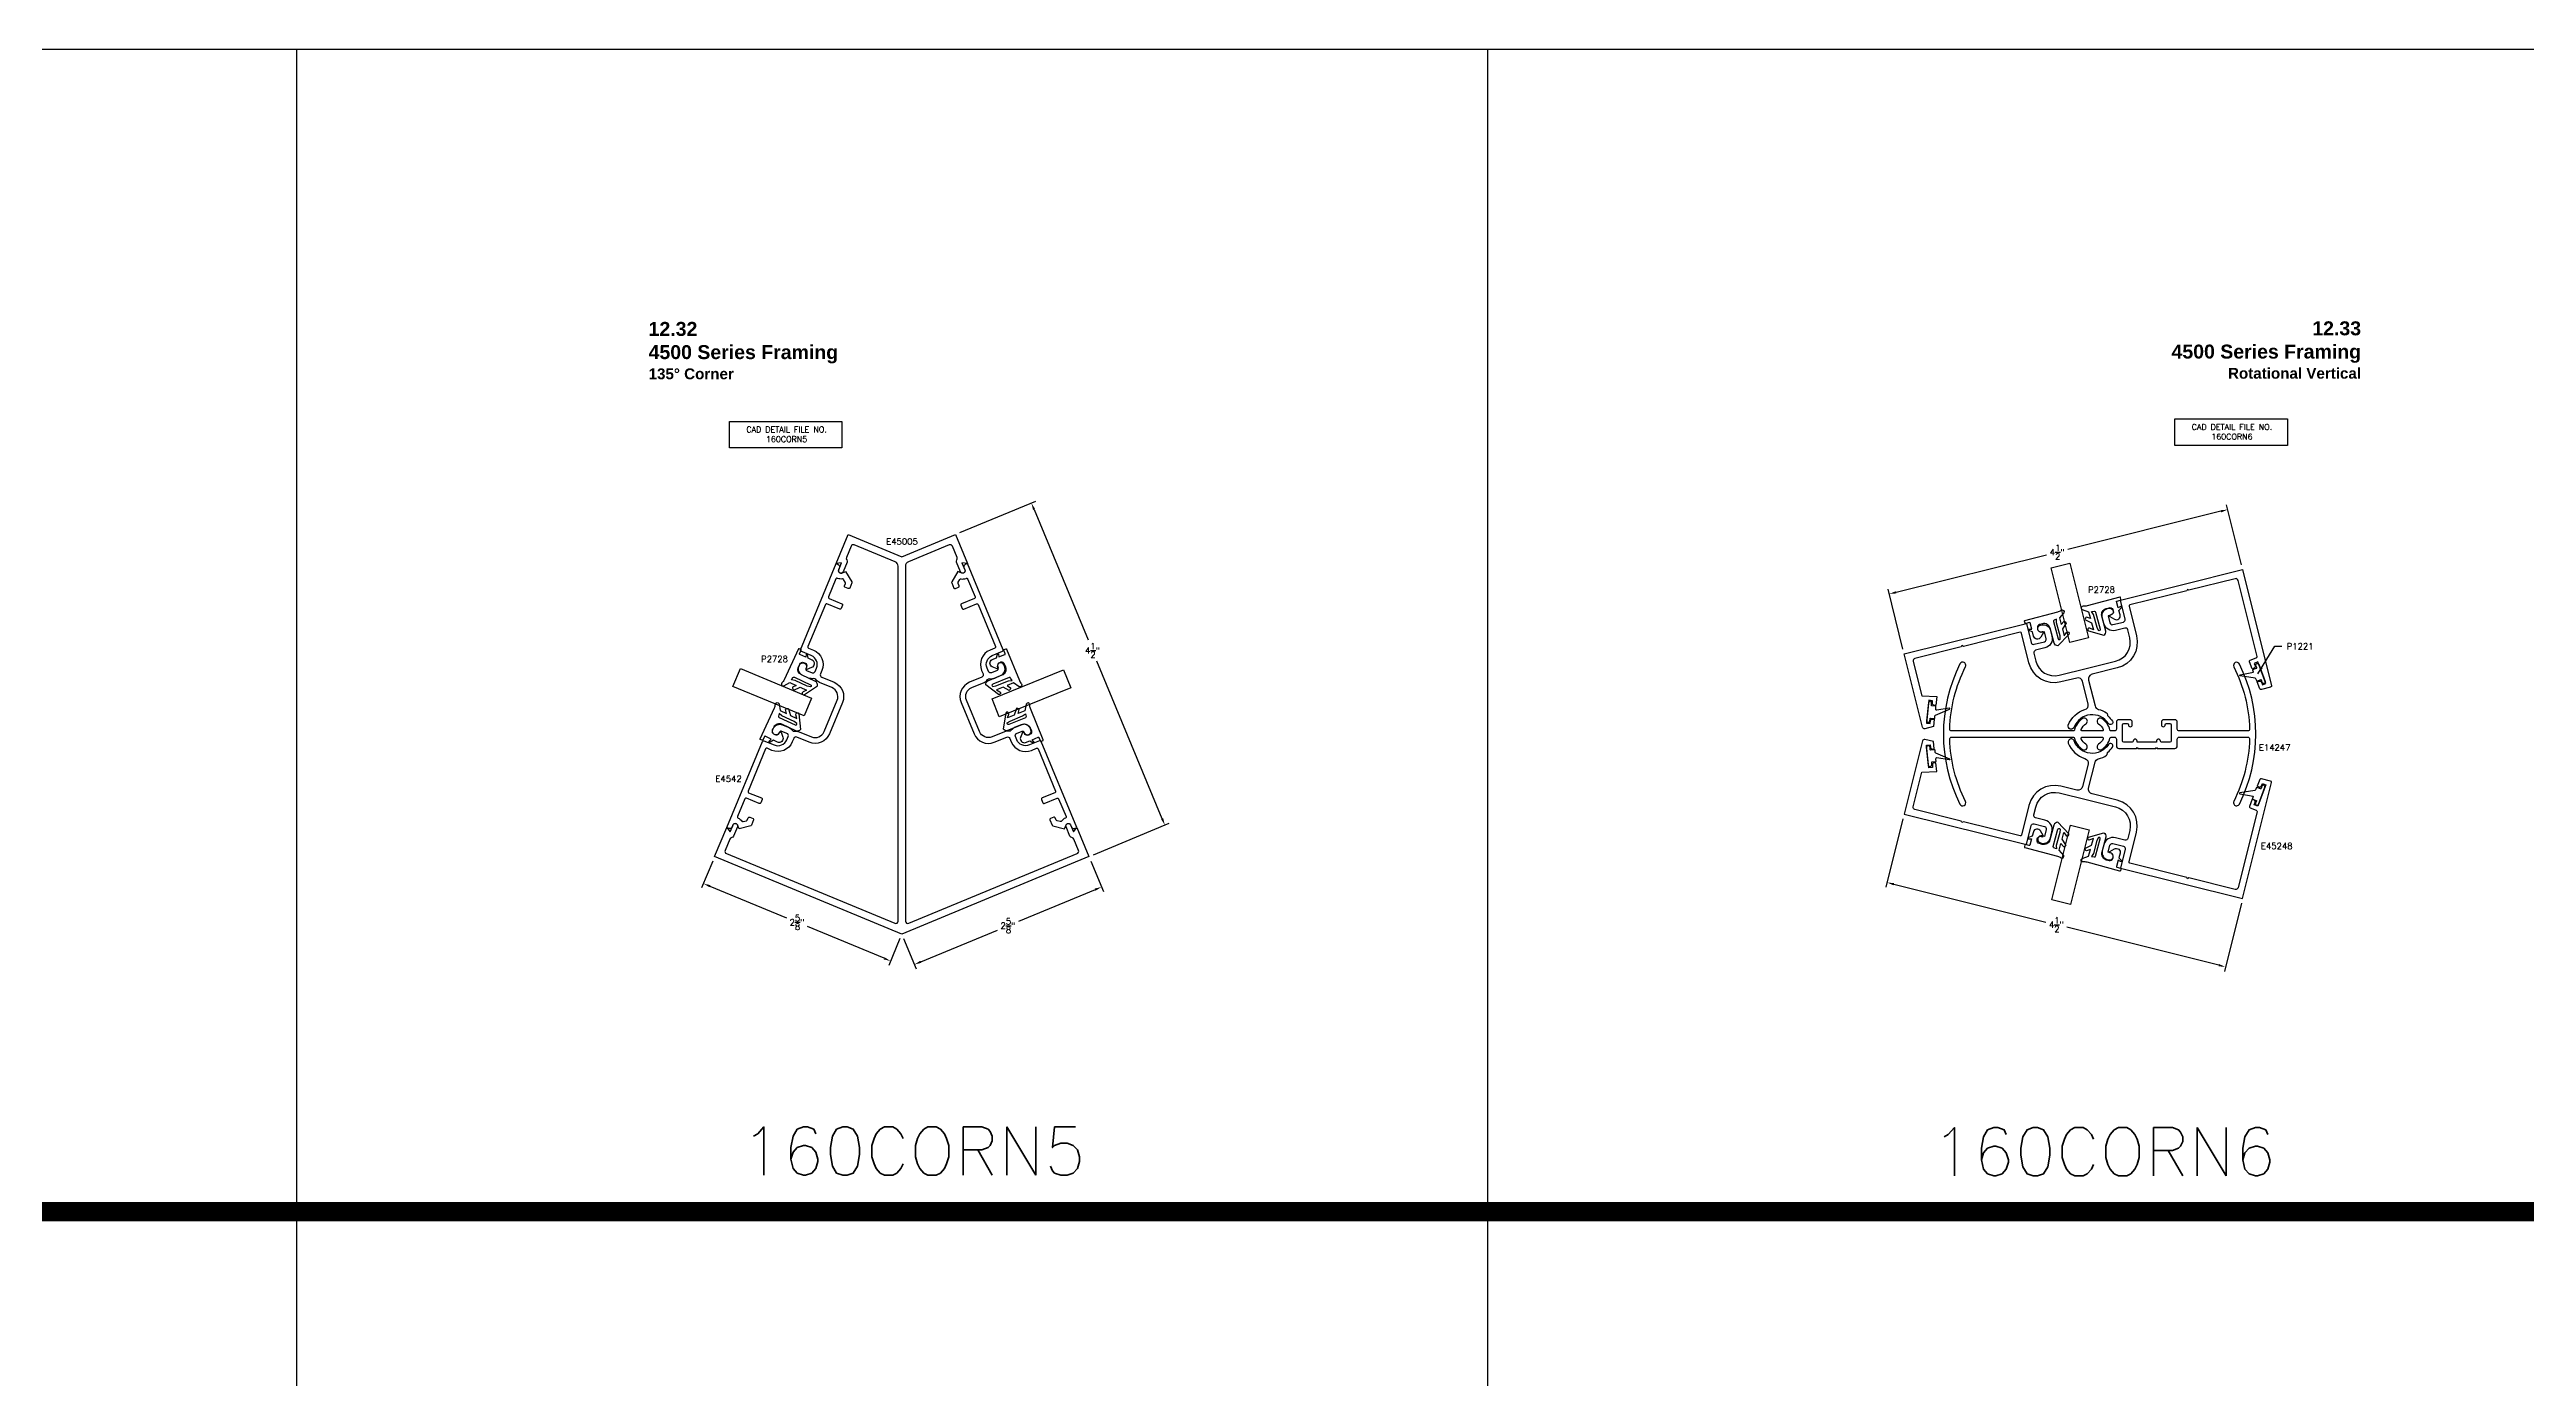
# Model space of a CAD drawing. Extents: x 0 to 139, y 0 to 75.
# Drawn here: x 40.49 to 72.46, y 57.72 to 74.88 of the extents above; entities that cross this region are included whole.
import ezdxf

# ---------------------------------------------------------------- set-up
doc = ezdxf.new("R2010")
doc.units = 0
doc.header["$MEASUREMENT"] = 0
doc.header["$PDMODE"] = 3
doc.layers.get('DEFPOINTS').update_dxf_attribs({"linetype": 'CONTINUOUS'})
for name, color, linetype in [('R-ANNO-DIMS', 3, 'CONTINUOUS'), ('R-ANNO-TEXT', 6, 'CONTINUOUS'), ('R-DET1', 4, 'CONTINUOUS'), ('R-DET2', 2, 'CONTINUOUS'), ('R-OTLN', 1, 'CONTINUOUS'), ('TITLE', 7, 'CONTINUOUS')]:
    doc.layers.add(name, color=color, linetype=linetype)
doc.styles.get("Standard").update_dxf_attribs({"font": 'simplex'})
doc.dimstyles.new('1X', dxfattribs={"dimscale": 0, "dimtxt": 0.08, "dimasz": 0.09, "dimexe": 0.0625, "dimexo": 0.0625, "dimgap": 0.045, "dimtad": 0, "dimtih": 1, "dimtoh": 1, "dimdec": 4, "dimzin": 4, "dimtxsty": 'STANDARD', "dimcen": 0, "dimazin": 3, "dimtfac": 1, "dimtdec": 4, "dimtofl": 0, "dimtmove": 0, "dimatfit": 3, "dimtolj": 1, "dimtzin": 4})

# ---------------------------------------------------------------- blocks, each defined once
blk = doc.blocks.new('*D3')
at = {"layer": 'DEFPOINTS', "color": 0}
for p in [(53.164, 69.025), (52.184, 68.619), (53.906, 64.461)]:
    blk.add_point(p, dxfattribs=at)
at = {"layer": 'R-ANNO-DIMS', "color": 0}
for p, q in [((52.242, 68.643), (53.221, 69.048)), ((53.198, 68.941), (53.895, 67.26)), ((54.851, 64.95), (54.009, 66.983)), ((53.964, 64.485), (54.943, 64.891))]:
    blk.add_line(p, q, dxfattribs=at)
for points in [[(53.212, 68.947), (53.184, 68.936), (53.164, 69.025)], [(54.865, 64.956), (54.837, 64.945), (54.886, 64.867)]]:
    blk.add_solid(points, dxfattribs=at)
at = {"layer": 'R-ANNO-DIMS', "color": 0, "insert": (53.952, 67.122), "char_height": 0.08, "attachment_point": 5}
blk.add_mtext('\\A1;4{\\H1.000000x;\\S1/2;}"', dxfattribs=at)
blk = doc.blocks.new('*D2')
at = {"layer": 'DEFPOINTS', "color": 0}
for p in [(53.906, 64.461), (51.491, 63.461), (51.654, 63.068)]:
    blk.add_point(p, dxfattribs=at)
at = {"layer": 'R-ANNO-DIMS', "color": 0}
for p, q in [((53.93, 64.404), (54.093, 64.011)), ((53.985, 64.034), (52.998, 63.625)), ((51.515, 63.403), (51.678, 63.011)), ((51.737, 63.103), (52.725, 63.512))]:
    blk.add_line(p, q, dxfattribs=at)
for points in [[(53.98, 64.048), (53.991, 64.02), (54.069, 64.069)], [(51.731, 63.117), (51.742, 63.089), (51.654, 63.068)]]:
    blk.add_solid(points, dxfattribs=at)
at = {"layer": 'R-ANNO-DIMS', "color": 0, "insert": (52.861, 63.569), "char_height": 0.08, "attachment_point": 5}
blk.add_mtext('\\A1;2{\\H1.000000x;\\S5/8;}"', dxfattribs=at)
blk = doc.blocks.new('*D4')
at = {"layer": 'DEFPOINTS', "color": 0}
for p in [(49.076, 64.461), (48.932, 64.113), (51.491, 63.461)]:
    blk.add_point(p, dxfattribs=at)
at = {"layer": 'R-ANNO-DIMS', "color": 0}
for p, q in [((49.052, 64.404), (48.908, 64.056)), ((49.015, 64.079), (50.003, 63.67)), ((51.264, 63.148), (50.276, 63.557)), ((51.467, 63.403), (51.323, 63.055))]:
    blk.add_line(p, q, dxfattribs=at)
for points in [[(49.021, 64.093), (49.009, 64.065), (48.932, 64.113)], [(51.27, 63.161), (51.258, 63.134), (51.347, 63.113)]]:
    blk.add_solid(points, dxfattribs=at)
at = {"layer": 'R-ANNO-DIMS', "color": 0, "insert": (50.139, 63.613), "char_height": 0.08, "attachment_point": 5}
blk.add_mtext('\\A1;2{\\H1.000000x;\\S5/8;}"', dxfattribs=at)
blk = doc.blocks.new('*D5')
at = {"layer": 'DEFPOINTS', "color": 0}
for p in [(68.6, 68.94), (68.793, 68.165), (64.426, 67.076)]:
    blk.add_point(p, dxfattribs=at)
at = {"layer": 'R-ANNO-DIMS', "color": 0}
for p, q in [((68.512, 68.918), (66.537, 68.425)), ((68.778, 68.226), (68.585, 69)), ((64.321, 67.873), (66.265, 68.357)), ((64.411, 67.137), (64.218, 67.912))]:
    blk.add_line(p, q, dxfattribs=at)
for points in [[(68.509, 68.932), (68.516, 68.903), (68.6, 68.94)], [(64.317, 67.887), (64.324, 67.858), (64.233, 67.851)]]:
    blk.add_solid(points, dxfattribs=at)
at = {"layer": 'R-ANNO-DIMS', "color": 0, "insert": (66.401, 68.391), "char_height": 0.08, "attachment_point": 5}
blk.add_mtext('\\A1;4{\\H1.000000x;\\S1/2;}"', dxfattribs=at)
blk = doc.blocks.new('*D6')
at = {"layer": 'DEFPOINTS', "color": 0}
for p in [(64.426, 65.009), (68.793, 63.92), (68.573, 63.038)]:
    blk.add_point(p, dxfattribs=at)
at = {"layer": 'R-ANNO-DIMS', "color": 0}
for p, q in [((64.411, 64.948), (64.191, 64.066)), ((64.294, 64.105), (66.253, 63.616)), ((68.778, 63.86), (68.558, 62.977)), ((68.485, 63.059), (66.526, 63.548))]:
    blk.add_line(p, q, dxfattribs=at)
for points in [[(64.297, 64.119), (64.29, 64.09), (64.206, 64.126)], [(68.489, 63.074), (68.482, 63.045), (68.573, 63.038)]]:
    blk.add_solid(points, dxfattribs=at)
at = {"layer": 'R-ANNO-DIMS', "color": 0, "insert": (66.39, 63.582), "char_height": 0.08, "attachment_point": 5}
blk.add_mtext('\\A1;4{\\H1.000000x;\\S1/2;}"', dxfattribs=at)
blk = doc.blocks.new('P2728_GASKET')
at = {"layer": 'R-DET2'}
blk.add_lwpolyline([(86.461, 33.362), (86.567, 33.537, 0.301952), (86.52, 33.577), (86.32, 33.577, -0.414214), (86.24, 33.657), (86.24, 33.695, -0.388879), (86.276, 33.735), (86.292, 33.736, -0.440011), (86.336, 33.696), (86.336, 33.682, 0.668179), (86.353, 33.675), (86.401, 33.724, 0.668179), (86.366, 33.809), (86.307, 33.809), (86.279, 33.849, 0.836323), (86.264, 33.842), (86.273, 33.809), (86.189, 33.809, -0.414214), (86.183, 33.815), (86.183, 33.865, 0.414214), (86.177, 33.871), (86.149, 33.871, 0.414214), (86.143, 33.865), (86.143, 33.427, -0.083245), (86.135, 33.378), (86.135, 33.378)], format="xyb", dxfattribs=at)
for points in [[(86.174, 33.352), (86.223, 33.426), (86.314, 33.426), (86.283, 33.384)], [(86.313, 33.359), (86.371, 33.426), (86.462, 33.426), (86.431, 33.388)]]:
    blk.add_lwpolyline(points, dxfattribs=at)
blk.add_lwpolyline([(86.235, 33.499, -0.372312), (86.249, 33.512), (86.48, 33.512, -0.668179), (86.49, 33.486), (86.448, 33.478), (86.274, 33.478), (86.23, 33.465)], format="xyb", close=True, dxfattribs=at)
at = {"layer": 'R-DET2', "ltscale": 0.1}
for centre, radius, start, end in [((86.157, 33.369), 0.0237, 157.7655, 314.5007), ((86.313, 33.388), 0.0297, 188.4603, 270), ((86.446, 33.375), 0.0199, 139.7022, 319.7022)]:
    blk.add_arc(centre, radius, start, end, dxfattribs=at)

msp = doc.modelspace()

# ---------------------------------------------------------------- linework, layer by layer
at = {"layer": 'R-ANNO-TEXT'}
for points in [[(49.26807, 70.07756), (50.71955, 70.07756), (50.71955, 69.7355), (49.26807, 69.7355)], [(67.91929, 70.10993), (69.37077, 70.10993), (69.37077, 69.76787), (67.91929, 69.76787)]]:
    msp.add_lwpolyline(points, close=True, dxfattribs=at)
at = {"layer": 'R-DET1'}
for points in [[(49.51505, 65.28604), (49.68042, 65.21754, -0.41421356), (49.68854, 65.19794), (49.67132, 65.15637, -0.41421356), (49.65172, 65.14825), (49.48635, 65.21675, 0.41421356), (49.46675, 65.20863), (49.37106, 64.97763, 0.42149533), (49.37953, 64.95789, -0.15272988), (49.42909, 64.91855, 0.31517925), (49.44517, 64.91243), (49.48692, 64.92297, 0.23702968), (49.49711, 64.93177), (49.51019, 64.96334, -0.41421356), (49.52978, 64.97146), (49.57136, 64.95424, -0.41421356), (49.57948, 64.93464), (49.55198, 64.86826, -0.23703242), (49.5418, 64.85946), (49.39057, 64.8213), (49.37004, 64.87085, 0.66817877), (49.31276, 64.87085), (49.30052, 64.84128, -0.41421375), (49.26001, 64.82451), (49.23137, 64.83637), (49.69212, 65.94872, -0.41421356), (49.71172, 65.95684), (49.84476, 65.90173, 0.41421356), (50.00808, 65.96938), (50.0253, 66.01096, 0.41421356), (50.00853, 66.05146), (49.93554, 66.08169, 0.41421356), (49.91594, 66.07357), (49.91039, 66.06018, -1), (49.82447, 66.09577), (49.83079, 66.11101, -0.41421356), (49.9523, 66.16134), (50.02621, 66.13073, -0.13191612), (50.07762, 66.09124, 0.2782092), (50.10742, 66.07952, -0.14111415), (50.16571, 66.07294), (50.32554, 66.00674, 0.41421356), (50.48886, 66.07439), (50.65648, 66.47905, 0.41421356), (50.58883, 66.64237), (50.429, 66.70857, -0.14111415), (50.38313, 66.74515, 0.2782092), (50.35377, 66.75793, -0.13191612), (50.28949, 66.76636), (50.21558, 66.79697, -0.41421356), (50.16525, 66.91848), (50.17157, 66.93373, -1), (50.25749, 66.89814), (50.25194, 66.88474, 0.41421356), (50.26006, 66.86514), (50.33304, 66.83491, 0.41421356), (50.37355, 66.85169), (50.39077, 66.89326, 0.41421356), (50.32312, 67.05658), (50.19008, 67.11169, -0.41421356), (50.18196, 67.13129), (50.64271, 68.24364), (50.67135, 68.23178, -0.41421375), (50.68813, 68.19127), (50.67588, 68.16171, 0.66817877), (50.71639, 68.12121), (50.76593, 68.14173), (50.84589, 68.00781, -0.23703242), (50.84686, 67.99438), (50.81937, 67.92801, -0.41421356), (50.79977, 67.91989), (50.7582, 67.93711, -0.41421356), (50.75008, 67.95671), (50.76316, 67.98828, 0.23702968), (50.76218, 68.00171), (50.7401, 68.03868, 0.31517925), (50.72441, 68.04573, -0.15272988), (50.66154, 68.05295, 0.42149533), (50.6416, 68.04498), (50.54592, 67.81398, 0.41421356), (50.55403, 67.79438), (50.71941, 67.72588, -0.41421356), (50.72753, 67.70628), (50.71031, 67.6647, -0.41421356), (50.69071, 67.65659), (50.52533, 67.72509, 0.41421356), (50.50574, 67.71697), (50.27995, 67.17188, 0.41421356), (50.28807, 67.15228), (50.35182, 67.12588, -0.41421356), (50.46006, 66.86456), (50.44092, 66.81837, 0.41421356), (50.4577, 66.77787), (50.61753, 66.71166, -0.41421356), (50.72577, 66.45035), (50.55815, 66.04569, -0.41421356), (50.29684, 65.93745), (50.13701, 66.00365, 0.41421356), (50.09651, 65.98688), (50.07737, 65.94068, -0.41421356), (49.81606, 65.83244), (49.75231, 65.85885, 0.41421356), (49.73271, 65.85073), (49.50693, 65.30564, 0.41421356)], [(53.46693, 65.28604), (53.30155, 65.21754, 0.41421356), (53.29344, 65.19794), (53.31066, 65.15637, 0.41421356), (53.33025, 65.14825), (53.49563, 65.21675, -0.41421356), (53.51523, 65.20863), (53.61091, 64.97763, -0.42149533), (53.60245, 64.95789, 0.15272988), (53.55289, 64.91855, -0.31517925), (53.53681, 64.91243), (53.49506, 64.92297, -0.23702968), (53.48487, 64.93177), (53.47179, 64.96334, 0.41421356), (53.45219, 64.97146), (53.41062, 64.95424, 0.41421356), (53.4025, 64.93464), (53.42999, 64.86826, 0.23703242), (53.44018, 64.85946), (53.59141, 64.8213), (53.61193, 64.87085, -0.66817877), (53.66921, 64.87085), (53.68146, 64.84128, 0.41421375), (53.72196, 64.82451), (53.7506, 64.83637), (53.28985, 65.94872, 0.41421356), (53.27026, 65.95684), (53.13722, 65.90173, -0.41421356), (52.9739, 65.96938), (52.95668, 66.01096, -0.41421356), (52.97345, 66.05146), (53.04644, 66.08169, -0.41421356), (53.06604, 66.07357), (53.07159, 66.06018, 1), (53.15751, 66.09577), (53.15119, 66.11101, 0.41421356), (53.02968, 66.16134), (52.95577, 66.13073, 0.13191612), (52.90436, 66.09124, -0.2782092), (52.87456, 66.07952, 0.14111415), (52.81627, 66.07294), (52.65644, 66.00674, -0.41421356), (52.49312, 66.07439), (52.3255, 66.47905, -0.41421356), (52.39315, 66.64237), (52.55298, 66.70857, 0.14111415), (52.59885, 66.74515, -0.2782092), (52.62821, 66.75793, 0.13191612), (52.69248, 66.76636), (52.7664, 66.79697, 0.41421356), (52.81673, 66.91848), (52.81041, 66.93373, 1), (52.72449, 66.89814), (52.73004, 66.88474, -0.41421356), (52.72192, 66.86514), (52.64894, 66.83491, -0.41421356), (52.60843, 66.85169), (52.59121, 66.89326, -0.41421356), (52.65886, 67.05658), (52.7919, 67.11169, 0.41421356), (52.80002, 67.13129), (52.33927, 68.24364), (52.31063, 68.23178, 0.41421375), (52.29385, 68.19127), (52.3061, 68.16171, -0.66817877), (52.26559, 68.12121), (52.21605, 68.14173), (52.13609, 68.00781, 0.23703242), (52.13511, 67.99438), (52.16261, 67.92801, 0.41421356), (52.1822, 67.91989), (52.22378, 67.93711, 0.41421356), (52.2319, 67.95671), (52.21882, 67.98828, -0.23702968), (52.2198, 68.00171), (52.24187, 68.03868, -0.31517925), (52.25757, 68.04573, 0.15272988), (52.32044, 68.05295, -0.42149533), (52.34038, 68.04498), (52.43606, 67.81398, -0.41421356), (52.42794, 67.79438), (52.26257, 67.72588, 0.41421356), (52.25445, 67.70628), (52.27167, 67.6647, 0.41421356), (52.29127, 67.65659), (52.45664, 67.72509, -0.41421356), (52.47624, 67.71697), (52.70203, 67.17188, -0.41421356), (52.69391, 67.15228), (52.63016, 67.12588, 0.41421356), (52.52192, 66.86456), (52.54105, 66.81837, -0.41421356), (52.52428, 66.77787), (52.36445, 66.71166, 0.41421356), (52.25621, 66.45035), (52.42382, 66.04569, 0.41421356), (52.68514, 65.93745), (52.84497, 66.00365, -0.41421356), (52.88547, 65.98688), (52.9046, 65.94068, 0.41421356), (53.16592, 65.83244), (53.22967, 65.85885, -0.41421356), (53.24926, 65.85073), (53.47505, 65.30564, -0.41421356)]]:
    msp.add_lwpolyline(points, format="xyb", close=True, dxfattribs=at)
at = {"layer": 'R-DET1', "color": 4}
msp.add_lwpolyline([(67.91923, 65.8577, 0.41421356), (67.95023, 65.8887), (67.95023, 65.9767), (67.95023, 65.9777, -0.41421356), (67.97523, 66.0027), (68.85856, 66.0027, -0.42420343), (68.88354, 65.97685, -0.10735693), (68.68043, 65.1743, 1), (68.75205, 65.13866, 0.23497415), (68.75241, 66.94684, 1), (68.68078, 66.91123, -0.10736377), (68.88357, 66.10854, -0.42407688), (68.85858, 66.0827), (67.97523, 66.0827, -0.41421356), (67.95023, 66.1077), (67.95023, 66.1977, 0.41421356), (67.92023, 66.2277), (67.77573, 66.2277, 0.41421356), (67.74473, 66.1967), (67.74473, 66.1627, 0.41421356), (67.76973, 66.1377, 0.41421356), (67.79473, 66.1627, -0.41421356), (67.80973, 66.1777), (67.85523, 66.1777, -0.41421356), (67.87023, 66.1627), (67.87023, 65.9527, -0.41421356), (67.85523, 65.9377), (67.74723, 65.9377, -0.41421356), (67.73223, 65.9527, 0.41421356), (67.70723, 65.9777, 0.41421356), (67.68223, 65.9527), (67.68223, 65.9377), (67.43223, 65.9377), (67.43223, 65.9527, 0.41421356), (67.40723, 65.9777, 0.41421356), (67.38223, 65.9527, -0.41421356), (67.36723, 65.9377), (67.25923, 65.9377, -0.41421356), (67.24423, 65.9527), (67.24423, 66.1627, -0.41421356), (67.25923, 66.1777), (67.30473, 66.1777, -0.41421356), (67.31973, 66.1627, 0.41421356), (67.34473, 66.1377, 0.41421356), (67.36973, 66.1627), (67.36973, 66.1967, 0.41421356), (67.33873, 66.2277), (67.19523, 66.2277, 0.41421356), (67.16423, 66.1967), (67.16423, 66.1077, -0.41421356), (67.13923, 66.0827), (67.09609, 66.0827, -0.35052745), (67.08146, 66.0944, 0.20098427), (66.97631, 66.24203, 1), (66.93414, 66.17404, -0.15381663), (66.99472, 66.10362, -0.53850471), (66.98093, 66.0827), (66.72441, 66.0827, -0.53850471), (66.71063, 66.10362, -0.15398293), (66.77129, 66.17409, 1), (66.72916, 66.24211, 0.20115329), (66.62389, 66.0944, -0.35052745), (66.60925, 66.0827), (65.03829, 66.0827, -0.42407688), (65.0133, 66.10854, -0.10761187), (65.21695, 66.91294, 1), (65.14535, 66.94862, 0.23549189), (65.14571, 65.13688, 1), (65.2173, 65.17259, -0.10760508), (65.01333, 65.97685, -0.42420343), (65.03832, 66.0027), (66.60925, 66.0027, -0.35052745), (66.62389, 65.99101, 0.20115329), (66.72916, 65.8433, 1), (66.77129, 65.91131, -0.15398293), (66.71063, 65.98179, -0.53850471), (66.72441, 66.0027), (66.98093, 66.0027, -0.53850471), (66.99472, 65.98179, -0.15381663), (66.93414, 65.91137, 1), (66.97631, 65.84338, 0.20098427), (67.08146, 65.99101, -0.35052745), (67.09609, 66.0027), (67.13923, 66.0027, -0.41421356), (67.16423, 65.9777), (67.16423, 65.8887, 0.41421356), (67.19523, 65.8577), (67.42223, 65.8577), (67.43223, 65.8677), (67.44223, 65.8577), (67.67223, 65.8577), (67.68223, 65.8677), (67.69223, 65.8577)], format="xyb", close=True, dxfattribs=at)
at = {"layer": 'R-DET2'}
for points in [[(66.56349, 67.22551), (66.32303, 68.18997), (66.5656, 68.25045), (66.80607, 67.28599), (66.56349, 67.22551)], [(49.4087, 66.8882), (50.32702, 66.50781), (50.23135, 66.27684), (49.31303, 66.65723), (49.4087, 66.8882)], [(52.6558, 66.49737), (53.57741, 66.86972), (53.67106, 66.63793), (52.74945, 66.26557), (52.6558, 66.49737)], [(66.81417, 64.80515), (66.5737, 63.84069), (66.33113, 63.90117), (66.57159, 64.86563), (66.81417, 64.80515)]]:
    msp.add_lwpolyline(points, close=True, dxfattribs=at)
for points in [[(69.04776, 66.70859), (69.0362, 66.7395, 0.41421356), (69.02977, 66.74244), (68.98293, 66.72493, -0.41421356), (68.9765, 66.72786), (68.96588, 66.75626, 0.2716058), (68.95567, 66.76456), (68.76043, 66.7945, -0.80451746), (68.76283, 66.80647), (68.93459, 66.83996), (68.92397, 66.86836, -0.41421356), (68.9269, 66.87479), (68.97373, 66.8923, 0.41421356), (68.97667, 66.89874), (68.96511, 66.92965, -0.41421356), (68.97684, 66.95539, -0.41421356), (69.00258, 66.94366), (69.08522, 66.7226, -0.41421356), (69.0735, 66.69687, -0.41421356)], [(64.75621, 66.21044), (64.75966, 66.24326, -0.41421356), (64.76515, 66.24771), (64.81488, 66.24248, 0.41421356), (64.82037, 66.24693), (64.82354, 66.27709, -0.2716058), (64.83135, 66.28767), (65.01287, 66.36555, 0.80451746), (65.00755, 66.37654), (64.8478, 66.35175, -0.49216725), (64.83288, 66.36596), (64.83605, 66.39611, 0.41421356), (64.8316, 66.40161), (64.78188, 66.40683, -0.41421356), (64.77743, 66.41233), (64.78088, 66.44515, 0.41421356), (64.76308, 66.46713, 0.41421356), (64.74109, 66.44933), (64.71643, 66.21462, 0.41421356), (64.73423, 66.19264, 0.41421356)], [(64.75561, 65.87611), (64.75906, 65.84329, 0.41421356), (64.76455, 65.83884), (64.81428, 65.84406, -0.41421356), (64.81977, 65.83961), (64.82294, 65.80946, 0.2716058), (64.83074, 65.79887), (65.01227, 65.721, -0.80451746), (65.00695, 65.71001), (64.8472, 65.73479, 0.49216725), (64.83228, 65.72059), (64.83545, 65.69043, -0.41421356), (64.831, 65.68494), (64.78127, 65.67971, 0.41421356), (64.77682, 65.67422), (64.78027, 65.6414, -0.41421356), (64.76247, 65.61942, -0.41421356), (64.74049, 65.63722), (64.71582, 65.87192, -0.41421356), (64.73362, 65.89391, -0.41421356)], [(69.04309, 65.37041), (69.03153, 65.3395, -0.41421356), (69.0251, 65.33657), (68.97826, 65.35408, 0.41421356), (68.97183, 65.35115), (68.96121, 65.32275, -0.2716058), (68.951, 65.31445), (68.75576, 65.28451, 0.80451746), (68.75816, 65.27254), (68.92992, 65.23905), (68.9193, 65.21065, 0.41421356), (68.92223, 65.20421), (68.96906, 65.1867, -0.41421356), (68.972, 65.18027), (68.96044, 65.14936, 0.41421356), (68.97217, 65.12362, 0.41421356), (68.99791, 65.13535), (69.08055, 65.3564, 0.41421356), (69.06883, 65.38214, 0.41421356)]]:
    msp.add_lwpolyline(points, format="xyb", close=True, dxfattribs=at)
at = {"layer": 'R-OTLN'}
msp.add_lwpolyline([(50.67719, 68.16225), (50.71483, 68.25313), (50.64271, 68.24364), (50.79808, 68.61873), (51.49099, 68.33172), (52.1839, 68.61873), (52.33927, 68.24364), (52.26714, 68.25313), (52.30479, 68.16225, -0.41421356), (52.28801, 68.12175, -0.41421356), (52.24751, 68.13852), (52.19738, 68.25955, -0.26794919), (52.20142, 68.29029, 0.26794919), (52.20547, 68.32102), (52.14489, 68.46728, 0.41421356), (52.10439, 68.48405), (51.57626, 68.2653, 0.30334668), (51.53799, 68.20802), (51.53799, 63.62856, 0.53451114), (51.58085, 63.59992), (53.75452, 64.50029, 0.41421356), (53.77129, 64.54079), (53.71071, 64.68704, 0.26794919), (53.68612, 64.70592, -0.26794919), (53.66152, 64.72479), (53.61139, 64.84582, -0.41421356), (53.62817, 64.88632, -0.41421356), (53.66867, 64.86954), (53.70632, 64.77866), (53.7506, 64.83637), (53.90597, 64.46128), (51.49099, 63.46096), (49.076, 64.46128), (49.23137, 64.83637), (49.27566, 64.77866), (49.3133, 64.86954, -0.41421356), (49.35381, 64.88632, -0.41421356), (49.37058, 64.84582), (49.32045, 64.72479, -0.26794919), (49.29586, 64.70592, 0.26794919), (49.27127, 64.68704), (49.21068, 64.54079, 0.41421356), (49.22746, 64.50029), (51.40113, 63.59992, 0.53451114), (51.44399, 63.62856), (51.44399, 68.20802, 0.30334668), (51.40572, 68.2653), (50.87759, 68.48405, 0.41421356), (50.83709, 68.46728), (50.77651, 68.32102, 0.26794919), (50.78055, 68.29029, -0.26794919), (50.7846, 68.25955), (50.73447, 68.13852, -0.41421356), (50.69396, 68.12175, -0.41421356)], format="xyb", close=True, dxfattribs=at)
at = {"layer": 'R-OTLN', "color": 1}
for points in [[(68.94242, 66.95507), (68.95461, 66.92332, -0.41421356), (68.94138, 66.89361), (68.91898, 66.88501), (68.88385, 66.9765, -0.41421356), (68.89248, 66.99588), (68.97054, 67.02584, 0.37886611), (68.97972, 67.04348), (68.73474, 68.02593, 0.41421356), (68.69716, 68.04851), (68.10139, 67.89997), (68.08321, 67.91089), (68.07228, 67.89271), (67.33971, 67.71006, 0.41421356), (67.32879, 67.69187), (67.42434, 67.30861, -0.41421356), (67.1767, 66.89645), (66.85174, 66.81543, 0.41422146), (66.80658, 66.74027), (66.88968, 66.40701, 0.27558579), (66.93445, 66.36195, -0.08681355), (67.03798, 66.31522, -0.18436024), (67.0441, 66.30645), (67.04894, 66.28705, 0.15445616), (67.05525, 66.27676, -0.07152767), (67.11299, 66.2102, -1), (67.06254, 66.17774, 0.61583252), (66.61929, 66.13107, -1), (66.54447, 66.1594, -0.23378276), (66.75836, 66.35848, 0.40084807), (66.80078, 66.43288), (66.72895, 66.72092, 0.4142044), (66.6538, 66.76608), (66.44898, 66.71501, -0.41421356), (66.03682, 66.96266), (65.94126, 67.34593, 0.41421356), (65.92308, 67.35685), (65.19051, 67.1742), (65.17232, 67.18513), (65.1614, 67.16694), (64.56564, 67.0184, 0.41421356), (64.54306, 66.98082), (64.654, 66.53593), (64.84618, 66.52586), (64.83423, 66.41208), (64.81036, 66.41459, -0.41421356), (64.78989, 66.43986), (64.79344, 66.47368), (64.74371, 66.4789), (64.71289, 66.18552), (64.76261, 66.18029), (64.76627, 66.2151, -0.41421356), (64.79155, 66.23557), (64.81542, 66.23306), (64.80568, 66.1404), (64.69266, 66.11222, -0.41421356), (64.66236, 66.13042), (64.42646, 67.07646), (66.00319, 67.46958), (66.0644, 67.22408, 0.41421356), (66.10198, 67.2015), (66.23682, 67.23512, 0.41421356), (66.2594, 67.27269), (66.23666, 67.3639), (66.20803, 67.35677, -1), (66.18553, 67.447), (66.20154, 67.45099, -0.41421356), (66.31428, 67.38326), (66.33363, 67.30563, -0.41421356), (66.24259, 67.15411), (66.1213, 67.12386, 0.41421356), (66.09872, 67.08629), (66.12415, 66.98443, 0.41421356), (66.4272, 66.80234), (66.79106, 66.89306), (67.15492, 66.98378, 0.41421356), (67.33702, 67.28683), (67.31165, 67.3887, 0.41421356), (67.27407, 67.41128), (67.15279, 67.38104, -0.41421356), (67.00126, 67.47209), (66.9819, 67.54971, -0.41421356), (67.04964, 67.66245), (67.06565, 67.66644, -1), (67.08815, 67.5762), (67.05953, 67.56907), (67.08227, 67.47786, 0.41421356), (67.11985, 67.45528), (67.25469, 67.4889, 0.41421356), (67.27727, 67.52648), (67.21606, 67.77198), (68.79279, 68.16511), (69.16636, 66.66698, -0.41421356), (69.15543, 66.6488), (69.03527, 66.61883, -0.37886611), (69.01764, 66.62801), (68.98349, 66.71696), (69.00589, 66.72557, -0.41421356), (69.03561, 66.71234), (69.04815, 66.67966), (69.09483, 66.69758), (68.9891, 66.97299)], [(67.33971, 64.37535, -0.41421356), (67.32879, 64.39353), (67.42434, 64.7768, 0.41421356), (67.1767, 65.18896), (66.85174, 65.26998, -0.41422146), (66.80658, 65.34514), (66.88968, 65.6784, -0.27558579), (66.93445, 65.72346, 0.08681355), (67.03798, 65.77019, 0.18436024), (67.0441, 65.77896), (67.04894, 65.79836, -0.15445616), (67.05525, 65.80865, 0.07152767), (67.11299, 65.87521, 1), (67.06254, 65.90767, -0.61583252), (66.61929, 65.95434, 1), (66.54447, 65.92601, 0.23378276), (66.75836, 65.72693, -0.40084807), (66.80078, 65.65252), (66.72895, 65.36449, -0.4142044), (66.6538, 65.31933), (66.44898, 65.3704, 0.41421356), (66.03682, 65.12275), (65.94126, 64.73948, -0.41421356), (65.92308, 64.72856), (65.19051, 64.91121), (65.17232, 64.90028), (65.1614, 64.91847), (64.56564, 65.06701, -0.41421356), (64.54306, 65.10458), (64.654, 65.54948), (64.84618, 65.55955), (64.83423, 65.67333), (64.81036, 65.67082, 0.41421356), (64.78989, 65.64554), (64.79344, 65.61173), (64.74371, 65.6065), (64.71289, 65.89989), (64.76261, 65.90511), (64.76627, 65.87031, 0.41421356), (64.79155, 65.84984), (64.81542, 65.85234), (64.80568, 65.94501), (64.69266, 65.97319, 0.41421356), (64.66236, 65.95498), (64.42646, 65.00895), (66.00319, 64.61583), (66.0644, 64.86133, -0.41421356), (66.10198, 64.88391), (66.23682, 64.85029, -0.41421356), (66.2594, 64.81271), (66.23666, 64.72151), (66.20803, 64.72864, 1), (66.18553, 64.6384), (66.20154, 64.63441, 0.41421356), (66.31428, 64.70215), (66.33363, 64.77978, 0.41421356), (66.24259, 64.9313), (66.1213, 64.96154, -0.41421356), (66.09872, 64.99912), (66.12415, 65.10098, -0.41421356), (66.4272, 65.28307), (66.79106, 65.19235), (67.15492, 65.10163, -0.41421356), (67.33702, 64.79857), (67.31165, 64.6967, -0.41421356), (67.27407, 64.67412), (67.15279, 64.70436, 0.41421356), (67.00126, 64.61332), (66.9819, 64.53569, 0.41421356), (67.04964, 64.42296), (67.06565, 64.41897, 1), (67.08815, 64.5092), (67.05953, 64.51634), (67.08227, 64.60755, -0.41421356), (67.11985, 64.63013), (67.25469, 64.59651, -0.41421356), (67.27727, 64.55893), (67.21606, 64.31343), (68.79279, 63.9203), (69.16636, 65.41843, 0.41421356), (69.15543, 65.43661), (69.03527, 65.46658, 0.37886611), (69.01764, 65.4574), (68.98349, 65.36844), (69.00589, 65.35984, 0.41421356), (69.03561, 65.37307), (69.04815, 65.40574), (69.09483, 65.38782), (68.9891, 65.11242), (68.94242, 65.13034), (68.95461, 65.16208, 0.41421356), (68.94138, 65.1918), (68.91898, 65.2004), (68.88385, 65.10891, 0.41421356), (68.89248, 65.08953), (68.97054, 65.05956, -0.37886611), (68.97972, 65.04193), (68.73474, 64.05948, -0.41421356), (68.69716, 64.0369), (68.10139, 64.18544), (68.08321, 64.17452), (68.07228, 64.1927)]]:
    msp.add_lwpolyline(points, format="xyb", close=True, dxfattribs=at)
at = {"layer": 'TITLE'}
for p, q in [((133.908, 74.87895), (5.25, 74.87895)), ((43.67851, 74.87895), (43.67851, 14.87895)), ((59.04927, 74.87895), (59.04927, 14.87895))]:
    msp.add_line(p, q, dxfattribs=at)
at = {"layer": 'TITLE', "const_width": 0.25}
msp.add_lwpolyline([(0.25, 59.87895), (138.908, 59.87895)], dxfattribs=at)

# ---------------------------------------------------------------- block references
at = {"layer": 'R-DET2'}
for p, rotation in [((12.20302, 142.25451), 284.9999999999999), ((-42.22583, 72.85536), 334.9999999999998), ((120.50099, 129.63512), 201.9999999999999), ((76.39702, -27.39342), 74.99999999999994)]:
    msp.add_blockref('P2728_GASKET', p, dxfattribs=dict(at, rotation=rotation))
at = {"layer": 'R-DET2', "xscale": -1}
for p, rotation in [((76.40026, 159.47919), 105), ((145.4007, 68.01006), 22), ((-14.09787, 133.08003), 155.0000000000002), ((12.20227, -10.16901), 255)]:
    msp.add_blockref('P2728_GASKET', p, dxfattribs=dict(at, rotation=rotation))

# ---------------------------------------------------------------- texts
at = {"layer": 'R-ANNO-TEXT', "char_height": 0.075, "width": 1.875, "attachment_point": 2}
for s, insert in [('CAD DETAIL FILE NO.\\P160CORN5', (50.00475, 70.01198)), ('CAD DETAIL FILE NO.\\P160CORN6', (68.65597, 70.04435))]:
    msp.add_mtext(s, dxfattribs=dict(at, insert=insert))
at = {"layer": 'R-ANNO-TEXT', "char_height": 0.08}
for s, insert, attachment_point in [('E45005', (51.69795, 68.52858), 6), ('P2728', (66.79949, 67.90683), 4), ('\\A1;P1221', (69.3621, 67.17611), 4), ('\\A1;P2728', (50.02232, 67.01199), 6), ('\\A1;E14247', (69.00317, 65.86949), 4), ('E4542', (49.42599, 65.46554), 6), ('\\A1;E45248', (69.02976, 64.59789), 4)]:
    msp.add_mtext(s, dxfattribs=dict(at, insert=insert, attachment_point=attachment_point))
at = {"layer": 'TITLE'}
for s, p in [('160CORN5', (49.4183, 60.34701)), ('160CORN6', (64.77956, 60.33842))]:
    msp.add_text(s, height=0.625, dxfattribs=at).set_placement(p)
at = {"layer": 'TITLE', "char_height": 0.18, "width": 7.44}
for s, insert, attachment_point in [('{\\fArial|b1|i0|c0|p34;12.32\\P4500 Series Framing\\P\\H0.7778x;135° Corner}', (48.22389, 71.36291, 6.21069), 1), ('{\\fArial|b1|i0|c0|p34;12.33\\P4500 Series Framing\\P\\H0.7778x;Rotational Vertical}', (70.32197, 71.37012, 6.21069), 3)]:
    msp.add_mtext(s, dxfattribs=dict(at, insert=insert, attachment_point=attachment_point))

# ---------------------------------------------------------------- dimensions: what is measured, and where the dimension line sits
at = {"layer": 'R-ANNO-DIMS'}
for base, p1, p2, angle, picture, middle in [((53.16368, 69.02457), (53.90597, 64.46128), (52.1839, 68.61873), 112.5, '*D3', (53.95189, 67.12167)), ((68.59969, 68.93959), (64.42646, 67.07646), (68.79279, 68.16511), 14, '*D5', (66.40099, 68.3914))]:
    dim = msp.add_linear_dim(base=base, p1=p1, p2=p2, angle=angle, dimstyle='1X', override={"dimscale": 1, "dimpost": '"'}, dxfattribs=at)
    dim.commit()
    dim.dimension.update_dxf_attribs({"geometry": picture, "text_midpoint": middle, "dimtype": 161})
for p1, p2, distance, picture, middle in [((64.42646, 65.00895), (68.79279, 63.9203), -0.90963, '*D6', (66.38956, 63.58201)), ((51.49099, 63.46096), (49.076, 64.46128), 0.37649, '*D4', (50.13942, 63.61329)), ((53.90597, 64.46128), (51.49099, 63.46096), 0.42494, '*D2', (52.8611, 63.56852))]:
    dim = msp.add_aligned_dim(p1=p1, p2=p2, distance=distance, dimstyle='1X', override={"dimscale": 1, "dimpost": '"'}, dxfattribs=at)
    dim.commit()
    dim.dimension.update_dxf_attribs({"geometry": picture, "text_midpoint": middle})

# ---------------------------------------------------------------- leaders
at = {"layer": 'R-ANNO-TEXT'}
msp.add_leader([(68.99134, 66.82132), (69.2101, 67.17611), (69.3001, 67.17611)], dimstyle='1X', override={"dimscale": 1}, dxfattribs=at)

doc.saveas('drawing.dxf')
